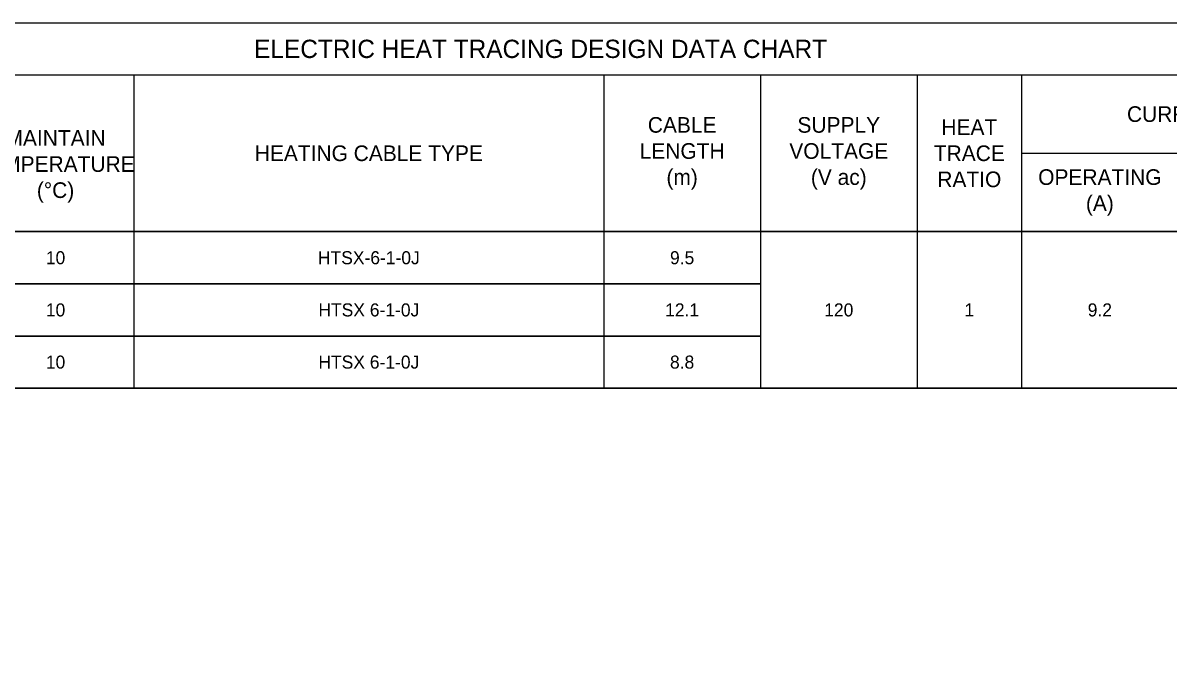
# Model space of a CAD drawing. Extents: x 0 to 844, y -42 to 494.
# Drawn here: x 323.7 to 543.3, y 370.9 to 494.3 of the extents above; entities that cross this region are included whole.
import ezdxf
from ezdxf.enums import TextEntityAlignment as Align

# ---------------------------------------------------------------- set-up
doc = ezdxf.new("R2010")
doc.units = 0
doc.header["$LTSCALE"] = 10
doc.header["$MEASUREMENT"] = 0
doc.linetypes.add('DASHED', pattern=[0.75, 0.5, -0.25])
for name, color, linetype in [('HEAT_TRACE', 3, 'DASHED'), ('TABLE-1', 1, 'Continuous'), ('TABLE-7', 7, 'Continuous'), ('TEXT-2', 2, 'Continuous'), ('TITLE', 7, 'Continuous')]:
    doc.layers.add(name, color=color, linetype=linetype)
doc.styles.add('Scovan Elec', font='')
doc.styles.get('Scovan Elec').set_extended_font_data('Franklin Gothic Medium Cond')

# ---------------------------------------------------------------- blocks, each defined once
blk = doc.blocks.new('*T19')
at = {"layer": 'TABLE-7', "color": 0, "linetype": 'ByBlock', "lineweight": -2, "transparency": 16777216}
for p, q in [((0, 0), (843.77, 0)), ((0, 0), (0, -30)), ((65, 0), (65, -30)), ((135, 0), (135, -30)), ((160, 0), (160, -30)), ((200, 0), (200, -30)), ((225, 0), (225, -30)), ((255, 0), (255, -30)), ((285, 0), (285, -30)), ((315, 0), (315, -30)), ((345, 0), (345, -30)), ((435, 0), (435, -30)), ((465, 0), (465, -30)), ((495, 0), (495, -30)), ((515, 0), (515, -30)), ((545, 0), (545, -30)), ((575, 0), (575, -30)), ((605, 0), (605, -30)), ((635, 0), (635, -30)), ((665, 0), (665, -30)), ((700, 0), (700, -30)), ((730, 0), (730, -30)), ((770, 0), (770, -30)), ((808, 0), (808, -30)), ((843.77, 0), (843.77, -30)), ((65, -10), (465, -10)), ((65, -20), (465, -20)), ((0, -30), (843.77, -30))]:
    blk.add_line(p, q, dxfattribs=at)
blk = doc.blocks.new('Heat_Trace_Design_Data_3')
at = {"layer": 'TEXT-2', "style": 'Scovan Elec'}
blk.add_attdef('PNL#-CKT#_1', text='', height=2.5, dxfattribs=at).set_placement((32.5, -5), align=Align.MIDDLE)
for tag, p in [('TRACE#_1', (100, -5)), ('INSU.THK_1', (147.5, -5)), ('INSU.CODE_1', (180, -5)), ('INSU.SIZE_1', (212.5, -5)), ('MIN.TEMP_1', (240, -5)), ('STARTUP.TEMP_1', (270, -5)), ('EXP.TEMP_1', (300, -5)), ('MAINT.TEMP_1', (330, -5)), ('CABLE.TYPE_1', (390, -5)), ('CABLE.LENGTH_1', (450, -5)), ('SUPPLY.VOLT_1', (480, -5)), ('HT.RATIO_1', (505, -5)), ('OPER.CURRENT_1', (530, -5)), ('COLD.CURRENT_1', (560, -5)), ('OPER.WATT_1', (590, -5)), ('COLD.WATT_1', (620, -5)), ('HEATER.OUTPUT_1', (650, -5)), ('PIPE.MAT_1', (682.5, -5)), ('HEAT.LOSS_1', (715, -5)), ('AREA.CLASS_1', (750, -5)), ('TEMPERATURE.CODE_1', (789, -5)), ('HI.LIMIT.SET.PT_1', (825.89, -5))]:
    blk.add_attdef(tag, text='', height=2.5, dxfattribs=at).set_placement(p, align=Align.MIDDLE_CENTER)
blk = doc.blocks.new('Heat_Trace_Design_Data')
at = {"layer": 'TEXT-2', "style": 'Scovan Elec'}
blk.add_attdef('PNL#-CKT#_1', text='', height=2.5, dxfattribs=at).set_placement((32.5, -5), align=Align.MIDDLE)
for tag, p in [('TRACE#_1', (100, -5)), ('INSU.THK_1', (147.5, -5)), ('INSU.CODE_1', (180, -5)), ('INSU.SIZE_1', (212.5, -5)), ('MIN.TEMP_1', (240, -5)), ('STARTUP.TEMP_1', (270, -5)), ('EXP.TEMP_1', (300, -5)), ('MAINT.TEMP_1', (330, -5)), ('CABLE.TYPE_1', (390, -5)), ('CABLE.LENGTH_1', (450, -5)), ('SUPPLY.VOLT_1', (480, -5)), ('HT.RATIO_1', (505, -5)), ('OPER.CURRENT_1', (530, -5)), ('COLD.CURRENT_1', (560, -5)), ('OPER.WATT_1', (590, -5)), ('COLD.WATT_1', (620, -5)), ('HEATER.OUTPUT_1', (650, -5)), ('PIPE.MAT_1', (682.5, -5)), ('HEAT.LOSS_1', (715, -5)), ('AREA.CLASS_1', (750, -5)), ('TEMPERATURE.CODE_1', (789, -5)), ('HI.LIMIT.SET.PT_1', (825.89, -5))]:
    blk.add_attdef(tag, text='', height=2.5, dxfattribs=at).set_placement(p, align=Align.MIDDLE_CENTER)
blk = doc.blocks.new('Heat_Trace_Design_Data_2')
at = {"layer": 'TEXT-2', "style": 'Scovan Elec'}
blk.add_attdef('PNL#-CKT#_2', text='', height=2.5, dxfattribs=at).set_placement((32.5, -5), align=Align.MIDDLE)
for tag, p in [('TRACE#_2', (100, -5)), ('INSU.THK_2', (147.5, -5)), ('INSU.CODE_2', (180, -5)), ('INSU.SIZE_2', (212.5, -5)), ('MIN.TEMP_2', (240, -5)), ('STARTUP.TEMP_2', (270, -5)), ('EXP.TEMP_2', (300, -5)), ('MAINT.TEMP_2', (330, -5)), ('CABLE.TYPE_2', (390, -5)), ('CABLE.LENGTH_2', (450, -5)), ('SUPPLY.VOLT_2', (480, -5)), ('HT.RATIO_2', (505, -5)), ('OPER.CURRENT_2', (530, -5)), ('COLD.CURRENT_2', (560, -5)), ('OPER.WATT_2', (590, -5)), ('COLD.WATT_2', (620, -5)), ('HEATER.OUTPUT_2', (650, -5)), ('PIPE.MAT_2', (682.5, -5)), ('HEAT.LOSS_2', (715, -5)), ('AREA.CLASS_2', (750, -5)), ('TEMPERATURE.CODE_2', (789, -5)), ('HI.LIMIT.SET.PT_2', (825.89, -5))]:
    blk.add_attdef(tag, text='', height=2.5, dxfattribs=at).set_placement(p, align=Align.MIDDLE_CENTER)

msp = doc.modelspace()

# ---------------------------------------------------------------- linework, layer by layer
at = {"layer": 'TABLE-1'}
for points in [[(843.77, 484.34), (0, 484.34)], [(635, 469.34), (515, 469.34)], [(843.77, 454.34), (0, 454.34)], [(465, 444.34), (65, 444.34)], [(465, 434.34), (65, 434.34)], [(843.77, 424.34), (0, 424.34)]]:
    msp.add_lwpolyline(points, dxfattribs=at)
at = {"layer": 'TABLE-7'}
for points in [[(345, 484.34), (345, 454.34)], [(435, 484.34), (435, 454.34)], [(465, 484.34), (465, 454.34)], [(495, 484.34), (495, 454.34)], [(515, 484.34), (515, 454.34)]]:
    msp.add_lwpolyline(points, dxfattribs=at)
at = {"layer": 'TITLE'}
msp.add_lwpolyline([(0, 494.34), (843.77, 494.34), (843.77, 0), (0, 0)], close=True, dxfattribs=at)

# ---------------------------------------------------------------- block references
msp.add_blockref('*T19', (0, 454.34))
ref = msp.add_blockref('Heat_Trace_Design_Data_3', (0, 434.34))
ref.add_attrib('MAINT.TEMP_1', '10', dxfattribs={"layer": 'TEXT-2', "height": 2.5, "style": 'Scovan Elec'}).set_placement((330, 429.34), align=Align.MIDDLE_CENTER)
ref.add_attrib('CABLE.TYPE_1', 'HTSX 6-1-0J', dxfattribs={"layer": 'TEXT-2', "height": 2.5, "style": 'Scovan Elec'}).set_placement((390, 429.34), align=Align.MIDDLE_CENTER)
ref.add_attrib('CABLE.LENGTH_1', '8.8', dxfattribs={"layer": 'TEXT-2', "height": 2.5, "style": 'Scovan Elec'}).set_placement((450, 429.34), align=Align.MIDDLE_CENTER)
at = {"layer": 'HEAT_TRACE'}
ref = msp.add_blockref('Heat_Trace_Design_Data', (0, 454.34), dxfattribs=at)
ref.add_attrib('MAINT.TEMP', '10', dxfattribs={"layer": 'TEXT-2', "height": 2.5, "style": 'Scovan Elec'}).set_placement((330, 449.34), align=Align.MIDDLE_CENTER)
ref.add_attrib('CABLE.PART#', 'HTSX-6-1-0J', dxfattribs={"layer": 'TEXT-2', "height": 2.5, "style": 'Scovan Elec'}).set_placement((390, 449.34), align=Align.MIDDLE_CENTER)
ref.add_attrib('HTR.LENGTH', '9.5', dxfattribs={"layer": 'TEXT-2', "height": 2.5, "style": 'Scovan Elec'}).set_placement((450, 449.34), align=Align.MIDDLE_CENTER)
ref = msp.add_blockref('Heat_Trace_Design_Data_2', (0, 444.34), dxfattribs=at)
ref.add_attrib('MAINT.TEMP_2', '10', dxfattribs={"layer": 'TEXT-2', "height": 2.5, "style": 'Scovan Elec'}).set_placement((330, 439.34), align=Align.MIDDLE_CENTER)
ref.add_attrib('CABLE.TYPE_2', 'HTSX 6-1-0J', dxfattribs={"layer": 'TEXT-2', "height": 2.5, "style": 'Scovan Elec'}).set_placement((390, 439.34), align=Align.MIDDLE_CENTER)
ref.add_attrib('CABLE.LENGTH_2', '12.1', dxfattribs={"layer": 'TEXT-2', "height": 2.5, "style": 'Scovan Elec'}).set_placement((450, 439.34), align=Align.MIDDLE_CENTER)
ref.add_attrib('SUPPLY.VOLT_2', '120', dxfattribs={"layer": 'TEXT-2', "height": 2.5, "style": 'Scovan Elec'}).set_placement((480, 439.34), align=Align.MIDDLE_CENTER)
ref.add_attrib('HT.RATIO_2', '1', dxfattribs={"layer": 'TEXT-2', "height": 2.5, "style": 'Scovan Elec'}).set_placement((505, 439.34), align=Align.MIDDLE_CENTER)
ref.add_attrib('OPER.CURRENT_2', '9.2', dxfattribs={"layer": 'TEXT-2', "height": 2.5, "style": 'Scovan Elec'}).set_placement((530, 439.34), align=Align.MIDDLE_CENTER)

# ---------------------------------------------------------------- texts
at = {"layer": 'TEXT-2', "attachment_point": 5, "style": 'Scovan Elec'}
for s, insert, char_height in [('ELECTRIC HEAT TRACING DESIGN DATA CHART', (422.89, 489.34), 3.5), ('CABLE\\PLENGTH\\P(m)', (450, 469.34), 3), ('SUPPLY\\PVOLTAGE\\P(V ac)', (480, 469.34), 3), ('CURRENT', (545, 476.84), 3), ('HEAT\\PTRACE\\PRATIO', (505, 469.34), 3), ('\\PMAINTAIN\\PTEMPERATURE\\P(%%DC)', (330, 469.34), 3), ('HEATING CABLE TYPE', (390, 469.34), 3), ('OPERATING\\P(A)', (530, 461.84), 3)]:
    msp.add_mtext(s, dxfattribs=dict(at, insert=insert, char_height=char_height))

doc.saveas('drawing.dxf')
